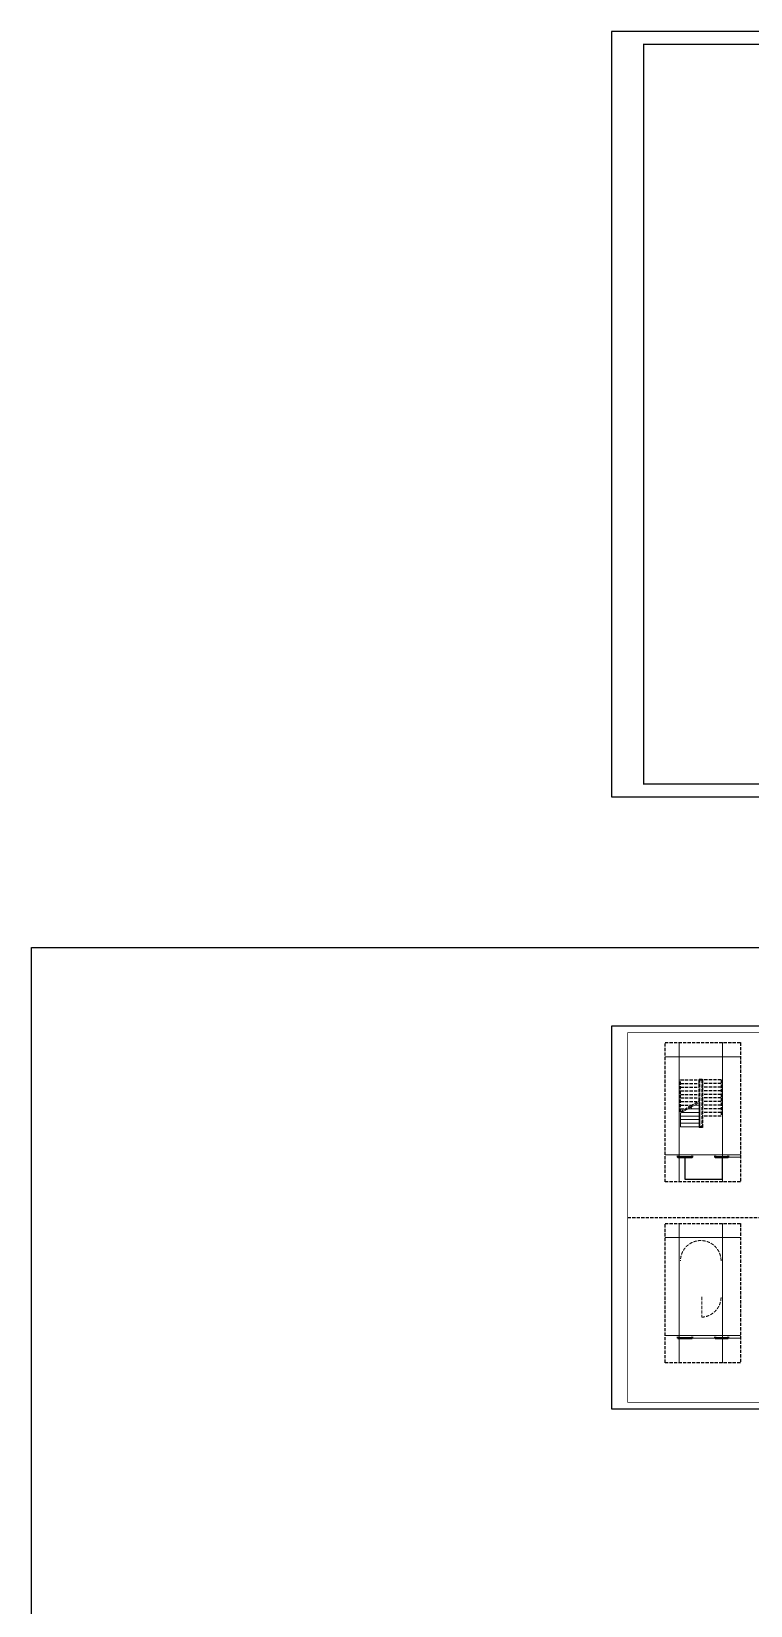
# Model space of a CAD drawing. Extents: x 1188826 to 1909461, y 608442 to 1651179.
# Drawn here: x 1233933 to 1289757, y 740713 to 862885 of the extents above; entities that cross this region are included whole.
import ezdxf

# ---------------------------------------------------------------- set-up
doc = ezdxf.new("R2010")
doc.units = 0
doc.header["$LTSCALE"] = 1000
doc.header["$MEASUREMENT"] = 0
for name, pattern in [('__DASH', [0.35, 0.25, -0.1]), ('ACAD_ISO10W100', [18.5, 12, -3, 0.5, -3]), ('DOTE', [2.42, 2, -0.2, 0.02, -0.2])]:
    doc.linetypes.add(name, pattern=pattern)
for name, color, linetype in [('A-EQPM-MECH', 191, 'Continuous'), ('A-LM-FX(分割线)', 251, 'Continuous'), ('A-STAR(楼梯)', 51, 'Continuous'), ('图框', 140, 'Continuous')]:
    doc.layers.add(name, color=color, linetype=linetype)
doc.layers.add('DIM_MODI', color=1, linetype='Continuous', plot=False)
for name, color, linetype, lineweight in [('DOTE', 19, 'DOTE', 9), ('STAIR', 2, 'Continuous', 18), ('WALL', 9, 'Continuous', 40), ('平面-看线', 45, 'Continuous', 15)]:
    doc.layers.add(name, color=color, linetype=linetype, lineweight=lineweight)

msp = doc.modelspace()

# ---------------------------------------------------------------- linework, layer by layer
at = {"layer": 'A-EQPM-MECH'}
msp.add_lwpolyline([(1284670, 775506), (1284670, 773806), (1287570, 773806), (1287570, 775506)], dxfattribs=at)
at = {"layer": 'A-LM-FX(分割线)', "linetype": '__DASH'}
for points in [[(1283120, 784406), (1288970, 784406), (1288970, 773593), (1283120, 773593)], [(1283120, 770366), (1288970, 770366), (1288970, 759552), (1283120, 759552)]]:
    msp.add_lwpolyline(points, close=True, dxfattribs=at)
msp.add_lwpolyline([(1280220, 770827), (1302755, 770827)], dxfattribs=at)
at = {"layer": 'A-STAR(楼梯)', "color": 8, "linetype": '__DASH'}
for p, q in [((1284320, 779031), (1284320, 781506)), ((1284320, 781506), (1285760, 781506)), ((1284320, 781226), (1285760, 781226)), ((1284320, 780946), (1285760, 780946)), ((1285760, 781566), (1286030, 781566)), ((1285760, 779862), (1285760, 781566)), ((1285820, 779897), (1285820, 781506)), ((1285820, 781506), (1285970, 781506)), ((1285820, 779897), (1285820, 781506)), ((1285970, 781506), (1285970, 777866)), ((1285970, 781506), (1285970, 778706)), ((1286030, 781566), (1286030, 777806)), ((1287470, 781506), (1286030, 781506)), ((1287470, 781226), (1286030, 781226)), ((1287470, 780946), (1286030, 780946)), ((1287470, 781506), (1287470, 778806)), ((1284320, 780666), (1285760, 780666)), ((1284320, 780386), (1285760, 780386)), ((1284320, 780106), (1285760, 780106)), ((1284320, 779826), (1285698, 779826)), ((1284320, 779546), (1285213, 779546)), ((1285118, 779491), (1285820, 779897)), ((1287470, 780666), (1286030, 780666)), ((1287470, 780386), (1286030, 780386)), ((1287470, 780106), (1286030, 780106)), ((1287470, 779826), (1286030, 779826)), ((1287470, 779546), (1286030, 779546)), ((1284320, 779031), (1284979, 779411)), ((1284320, 779266), (1284728, 779266)), ((1287470, 779266), (1286030, 779266)), ((1287470, 778986), (1286030, 778986)), ((1287470, 778706), (1286030, 778706)), ((1286030, 777806), (1285760, 777806)), ((1285970, 777866), (1285820, 777866)), ((1285970, 777866), (1285820, 777866))]:
    msp.add_line(p, q, dxfattribs=at)
msp.add_lwpolyline([(1285760, 777866), (1285760, 777806)], dxfattribs=at)
at = {"layer": 'DIM_MODI'}
msp.add_lwpolyline([(1233933, 791776), (1347631, 791776), (1347631, 653718), (1233933, 653718)], close=True, dxfattribs=at)
at = {"layer": 'DOTE', "linetype": 'ACAD_ISO10W100', "ltscale": 100}
for p, q in [((1284220, 784406), (1284220, 773593)), ((1287570, 784406), (1287570, 773593)), ((1288970, 783306), (1283120, 783306)), ((1283120, 775706), (1288970, 775706)), ((1284220, 770366), (1284220, 759552)), ((1287570, 770366), (1287570, 759552)), ((1288970, 769266), (1283120, 769266)), ((1283120, 761666), (1288970, 761666))]:
    msp.add_line(p, q, dxfattribs=at)
at = {"layer": 'STAIR'}
for p, q in [((1285006, 779311), (1284960, 779483)), ((1284960, 779483), (1285166, 779311)), ((1285166, 779311), (1285118, 779491)), ((1285144, 779391), (1285820, 779781)), ((1285413, 779546), (1285760, 779546)), ((1285760, 777866), (1285760, 779747)), ((1285820, 777866), (1285820, 779781)), ((1285820, 777866), (1285820, 779781)), ((1284320, 778915), (1285006, 779311)), ((1284320, 777866), (1284320, 778915)), ((1284320, 778706), (1285760, 778706)), ((1284320, 778426), (1285760, 778426)), ((1284443, 778986), (1285760, 778986)), ((1284928, 779266), (1285760, 779266)), ((1284320, 778146), (1285760, 778146)), ((1284320, 777866), (1285760, 777866))]:
    msp.add_line(p, q, dxfattribs=at)
msp.add_lwpolyline([(1285820, 777866), (1285760, 777866)], dxfattribs=at)
at = {"layer": 'STAIR', "color": 8, "linetype": '__DASH'}
msp.add_lwpolyline([(1285970, 764666), (1285970, 763093)], dxfattribs=at)
for centre, start, end in [((1285895, 767466), 0, 180), ((1285895, 764666), 272.7294, 360)]:
    msp.add_arc(centre, 1575, start, end, dxfattribs=at)
at = {"layer": 'WALL'}
for points in [[(1285220, 775606), (1285220, 775506), (1284120, 775506), (1284120, 775606)], [(1288020, 775606), (1288020, 775506), (1287020, 775506), (1287020, 775606)], [(1285220, 761566), (1285220, 761466), (1284120, 761466), (1284120, 761566)], [(1288020, 761566), (1288020, 761466), (1287020, 761466), (1287020, 761566)]]:
    msp.add_lwpolyline(points, dxfattribs=at)
at = {"layer": '图框'}
for points in [[(1278970, 803485), (1384070, 803485), (1384070, 862885), (1278970, 862885)], [(1278970, 755977), (1321020, 755977), (1321020, 785677), (1278970, 785677)]]:
    msp.add_lwpolyline(points, close=True, dxfattribs=at)
for points, const_width in [([(1281470, 804485), (1383070, 804485), (1383070, 861885), (1281470, 861885)], 100), ([(1280220, 756477), (1320520, 756477), (1320520, 785177), (1280220, 785177)], 50)]:
    msp.add_lwpolyline(points, close=True, dxfattribs=dict(at, const_width=const_width))
at = {"layer": '平面-看线'}
for points in [[(1288020, 775506), (1288970, 775506)], [(1285220, 761466), (1287020, 761466)], [(1288020, 761466), (1288970, 761466)]]:
    msp.add_lwpolyline(points, dxfattribs=at)

doc.saveas('drawing.dxf')
